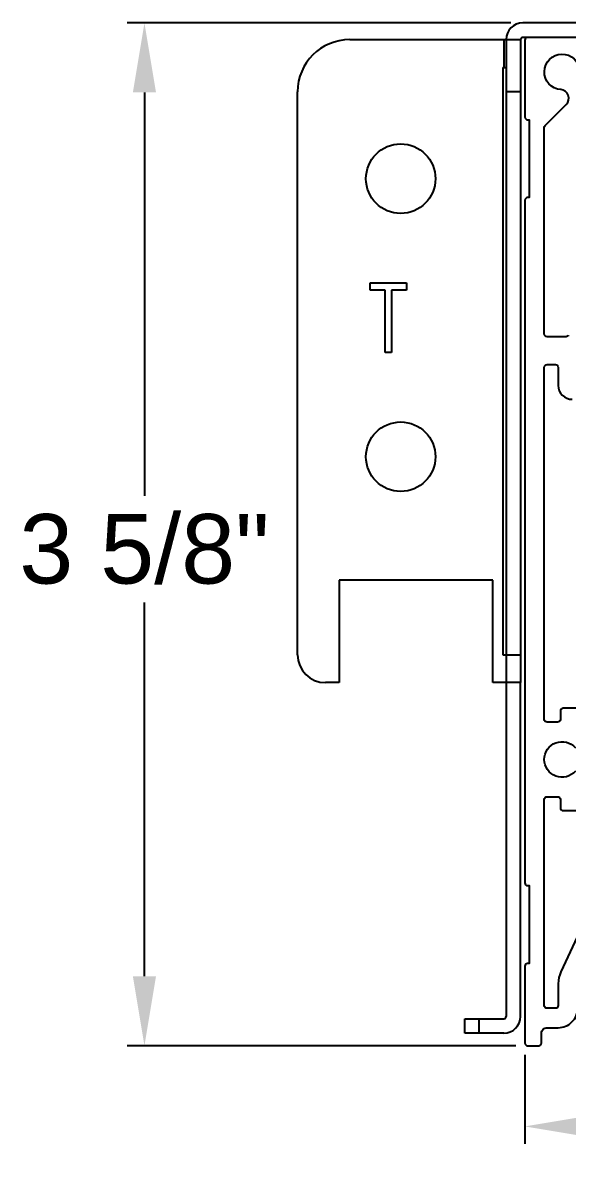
# Model space of a CAD drawing. Extents: x -3.31 to 5.76, y -0.45 to 4.26.
# Drawn here: x -3.306 to -1.348, y -0.454 to 3.679 of the extents above; entities that cross this region are included whole.
import ezdxf

# ---------------------------------------------------------------- set-up
doc = ezdxf.new("R2010")
doc.units = 0
doc.header["$LTSCALE"] = 0.5
doc.header["$MEASUREMENT"] = 0
doc.layers.get('Defpoints').update_dxf_attribs({"linetype": 'CONTINUOUS'})
doc.layers.add('CUST DWG', color=60, linetype='CONTINUOUS', lineweight=20)
doc.layers.add('Housing', color=150, linetype='CONTINUOUS')
doc.layers.add('Mounting', color=4, linetype='CONTINUOUS')
doc.styles.get("Standard").update_dxf_attribs({"font": 'arial.ttf'})
doc.dimstyles.new('LSAD_CustDims', dxfattribs={"dimtxt": 1, "dimasz": 1, "dimexe": 0.0625, "dimexo": 0.042969, "dimgap": 0.0625, "dimtad": 0, "dimtih": 1, "dimtoh": 1, "dimdec": 3, "dimzin": 0, "dimdsep": 46, "dimlunit": 4, "dimtxsty": 'Standard', "dimcen": 0.125, "dimclrd": 256, "dimclre": 256, "dimclrt": 256, "dimadec": 0, "dimazin": 0, "dimtfac": 1, "dimtdec": 3, "dimtix": 1, "dimtofl": 0, "dimtmove": 0, "dimatfit": 3, "dimfxl": 1, "dimfrac": 2, "dimtolj": 1, "dimtzin": 0, "dimarcsym": 0})

# ---------------------------------------------------------------- blocks, each defined once
blk = doc.blocks.new('*D0')
at = {"layer": 'CUST DWG', "lineweight": -2, "ltscale": 0.5, "transparency": 16777216}
for p, q in [((-1.5, -0.033), (-1.5, -0.3525)), ((1.5, -0.033), (1.5, -0.3525)), ((-1.25, -0.29), (-0.216, -0.29)), ((1.25, -0.29), (0.1962, -0.29))]:
    blk.add_line(p, q, dxfattribs=at)
at = {"layer": 'CUST DWG', "ltscale": 0.5, "transparency": 16777216}
for points in [[(-1.25, -0.2483), (-1.25, -0.3317), (-1.5, -0.29)], [(1.25, -0.2483), (1.25, -0.3317), (1.5, -0.29)]]:
    blk.add_solid(points, dxfattribs=at)
at = {"layer": 'Defpoints', "color": 0, "ltscale": 0.5, "transparency": 16777216}
for p in [(-1.5, 0.01), (1.5, 0.01), (1.5, -0.29)]:
    blk.add_point(p, dxfattribs=at)
at = {"layer": 'CUST DWG', "ltscale": 0.5, "transparency": 16777216, "insert": (-0.0099, -0.29), "char_height": 0.25, "attachment_point": 5}
blk.add_mtext('\\A1;{\\fArial|b0|i0|c0|p34;3"}', dxfattribs=at)
blk = doc.blocks.new('*D1')
at = {"layer": 'CUST DWG', "lineweight": -2, "ltscale": 0.5, "transparency": 16777216}
for p, q in [((-1.5507, 3.6785), (-2.9312, 3.6785)), ((-2.8687, 3.4285), (-2.8687, 1.9774)), ((-2.8687, 0.25), (-2.8687, 1.5937)), ((-1.533, 0), (-2.9312, 0))]:
    blk.add_line(p, q, dxfattribs=at)
at = {"layer": 'CUST DWG', "ltscale": 0.5, "transparency": 16777216}
for points in [[(-2.9104, 3.4285), (-2.8271, 3.4285), (-2.8687, 3.6785)], [(-2.9104, 0.25), (-2.8271, 0.25), (-2.8687, 0)]]:
    blk.add_solid(points, dxfattribs=at)
at = {"layer": 'Defpoints', "color": 0, "ltscale": 0.5, "transparency": 16777216}
for p in [(-1.5077, 3.6785), (-1.49, 0), (-2.8687, 0)]:
    blk.add_point(p, dxfattribs=at)
at = {"layer": 'CUST DWG', "ltscale": 0.5, "transparency": 16777216, "insert": (-2.8687, 1.7856), "char_height": 0.25, "attachment_point": 5}
blk.add_mtext('\\A1;3 5/8"', dxfattribs=at)

msp = doc.modelspace()

# ---------------------------------------------------------------- linework, layer by layer
at = {"layer": 'Housing', "linetype": 'Continuous', "lineweight": 25, "transparency": 16777216}
for points in [[(-0.1603, 3.6265), (-1.49, 3.6265, 0.414214), (-1.5, 3.6165), (-1.5, 3.3405, 0.414214), (-1.49, 3.3305), (-1.485, 3.3305), (-1.485, 3.0505), (-1.49, 3.0505, 0.414214), (-1.5, 3.0405), (-1.5, 0.586, 0.414214), (-1.49, 0.576), (-1.485, 0.576), (-1.485, 0.296), (-1.49, 0.296, 0.414214), (-1.5, 0.286), (-1.5, 0.01, 0.414214), (-1.49, 0), (-1.45, 0, 0.414214), (-1.44, 0.01), (-1.44, 0.045, -0.414214), (-1.42, 0.065), (-1.38, 0.065, 0.414214), (-1.31, 0.135)], [(-1.3424, 2.556, -0.299392), (-1.3516, 2.55), (-1.4201, 2.55, -0.414214), (-1.4301, 2.56), (-1.4301, 3.3024, -0.198912), (-1.4272, 3.3094), (-1.3508, 3.3858, 0.642942), (-1.3705, 3.4387, -2.192002), (-1.3022, 3.507, 0.642942)], [(-1.3015, 1.2137), (-1.3622, 1.2137, 0.414214), (-1.3722, 1.2037), (-1.3722, 1.1738, -0.414214), (-1.3822, 1.1638), (-1.4201, 1.1638, -0.414214), (-1.4301, 1.1738), (-1.4301, 2.44, -0.414214), (-1.4201, 2.45), (-1.39, 2.45, -0.414214), (-1.38, 2.44), (-1.38, 2.375, 0.414214), (-1.33, 2.325)], [(-1.3179, 0.9878, -2.678512), (-1.3179, 1.0717, 0.694078)], [(-1.2948, 0.4283), (-1.3706, 0.2656, 0.109518), (-1.38, 0.2233), (-1.38, 0.145, -0.414214), (-1.39, 0.135), (-1.4201, 0.135, -0.414214), (-1.4301, 0.145), (-1.4301, 0.8858, -0.414214), (-1.4201, 0.8958), (-1.3822, 0.8958, -0.414214), (-1.3722, 0.8858), (-1.3722, 0.8559, 0.414214), (-1.3622, 0.8459), (-1.3015, 0.8459, 0.414214)]]:
    msp.add_lwpolyline(points, format="xyb", dxfattribs=at)
at = {"layer": 'Mounting', "linetype": 'Continuous', "lineweight": 25, "transparency": 16777216}
for p, q in [((1.5063, 3.6785), (-1.5077, 3.6785)), ((-2.1302, 3.6185), (-1.5157, 3.6185)), ((-1.5757, 3.6185), (-1.5757, 3.5185)), ((-1.5677, 3.6185), (-1.5677, 0.1052)), ((-1.5157, 3.6185), (-1.5157, 1.406)), ((1.5063, 3.6265), (-1.5077, 3.6265)), ((-1.579, 3.5185), (-1.5677, 3.5185)), ((-1.579, 3.5185), (-1.579, 1.406)), ((-2.3177, 1.406), (-2.3177, 3.431)), ((-1.5157, 3.431), (-1.5677, 3.431)), ((-2.0569, 2.7435), (-1.9255, 2.7435)), ((-2.0569, 2.7179), (-2.0569, 2.7435)), ((-1.9255, 2.7435), (-1.9255, 2.7179)), ((-2.0025, 2.7179), (-2.0569, 2.7179)), ((-2.0025, 2.4935), (-2.0025, 2.7179)), ((-1.98, 2.7179), (-1.98, 2.4935)), ((-1.9255, 2.7179), (-1.98, 2.7179)), ((-1.98, 2.4935), (-2.0025, 2.4935)), ((-1.6157, 1.6741), (-2.1677, 1.6741)), ((-2.1677, 1.6741), (-2.1677, 1.306)), ((-1.6157, 1.306), (-1.6157, 1.6741)), ((-1.579, 1.406), (-1.5157, 1.406)), ((-1.5157, 1.406), (-1.5157, 1.306)), ((-2.1677, 1.306), (-2.2177, 1.306)), ((-1.5157, 1.306), (-1.6157, 1.306)), ((-1.5157, 0.1052), (-1.5157, 1.306)), ((-1.7157, 0.0452), (-1.7157, 0.0972)), ((-1.7157, 0.0972), (-1.5757, 0.0972)), ((-1.6657, 0.0972), (-1.6657, 0.0452)), ((-1.5757, 0.0452), (-1.7157, 0.0452))]:
    msp.add_line(p, q, dxfattribs=at)
for centre in [(-1.9467, 3.1185), (-1.9467, 2.1185)]:
    msp.add_circle(centre, 0.125, dxfattribs=at)
for centre, radius, start, end in [((-1.5077, 3.6185), 0.06, 90, 180), ((-2.1302, 3.431), 0.1875, 90, 180), ((-1.5077, 3.6185), 0.008, 90, 180), ((-2.2177, 1.406), 0.1, 180, 270), ((-1.5757, 0.1052), 0.008, 270, 0), ((-1.5757, 0.1052), 0.06, 270, 0)]:
    msp.add_arc(centre, radius, start, end, dxfattribs=at)

# ---------------------------------------------------------------- dimensions: what is measured, and where the dimension line sits
at = {"layer": 'CUST DWG', "ltscale": 0.5, "transparency": 16777216}
dim = msp.add_linear_dim(base=(-2.86874, 0), p1=(-1.50774, 3.67851), p2=(-1.49, 0), angle=90, dimstyle='LSAD_CustDims', override={"dimtxt": 0.25, "dimasz": 0.25}, dxfattribs=at)
dim.commit()
dim.dimension.update_dxf_attribs({"geometry": '*D1', "text_midpoint": (-2.86874, 1.78556), "dimtype": 128})
dim = msp.add_linear_dim(base=(1.5, -0.29), p1=(-1.5, 0.01), p2=(1.5, 0.01), text='{\\fArial|b0|i0|c0|p34;<>}', dimstyle='LSAD_CustDims', override={"dimtxt": 0.25, "dimasz": 0.25}, dxfattribs=at)
dim.commit()
dim.dimension.update_dxf_attribs({"geometry": '*D0', "text_midpoint": (-0.0099, -0.29), "dimtype": 128})

doc.saveas('drawing.dxf')
